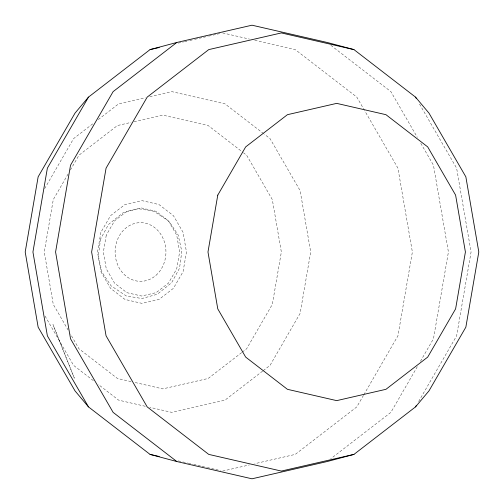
<?xml version="1.0" encoding="UTF-8"?>
<svg xmlns="http://www.w3.org/2000/svg" width="504" height="504" viewBox="0 0 504 504"><rect width="100%" height="100%" fill="white"/><g stroke="black" fill="none" stroke-linecap="round" stroke-linejoin="round"><path stroke-width="0.38" stroke-dasharray="2.52 1.89" d="M44.673 188.603L73.609 138.6L93.36 123.36M68.078 174.05L53.279 199.616L44.258 252L53.279 304.385L68.078 329.95M70.415 170.012L78.977 155.207L117.438 125.534L131.046 122.409M363.46 395.401L356.8 406.904L295.256 454.394L254.747 463.699M363.856 394.726L397.933 335.834L412.373 252L397.933 168.166L364.638 110.628M417.299 366.723L390.884 412.373L330.737 458.779M420.456 361.274L433.465 338.795L448.415 252L433.465 165.205L420.456 142.727M418.635 401.493L456.63 335.834L471.07 252L456.63 168.166L418.635 102.507M98.299 119.549L118.667 103.837L145.24 97.732M241.668 352.624L208.171 378.466L162.805 388.886L134.07 382.284M242.285 352.145L246.626 348.793L272.324 304.385L281.352 252L272.324 199.616L246.626 155.207L243.526 152.813M262.615 371.114L224.96 400.163L171.814 412.373L149.795 407.314M263.233 370.635L270.024 365.4L300.126 313.375L310.697 252L300.126 190.625L270.024 138.6L264.468 134.316M178.322 43.111L183.67 41.882M184.439 41.706L189.025 40.654M189.787 40.477L194.374 39.425M195.136 39.249L202.778 37.491M203.547 37.315L208.127 36.263M208.895 36.086L216.537 34.335M217.3 34.159L220.355 33.453M149.795 96.686L171.814 91.627L224.96 103.837L263.85 133.837M134.07 121.716L162.805 115.114L208.171 125.534L242.909 152.334M222.648 471.07L249.398 464.927M222.648 32.93L249.398 39.073M254.747 40.301L295.256 49.606L356.8 97.096L364.247 109.954M131.046 381.591L117.438 378.466L78.977 348.793L70.415 333.988M145.24 406.268L118.667 400.163L98.299 384.451M178.322 460.889L182.146 461.771M182.908 461.941L187.494 463M188.257 463.176L192.843 464.228M193.612 464.404L201.254 466.156M202.016 466.332L206.602 467.384M207.364 467.561L215.006 469.319M215.769 469.495L220.355 470.547M330.876 45.329L390.884 91.627L417.299 137.277M93.36 380.64L73.609 365.4L44.629 315.321M100.617 238.978L98.318 255.749L101.984 272.192L111.063 285.806L126.258 295.955L141.926 298.526L157.305 294.248L171.612 282.757L179.525 268.21L181.824 251.439L178.158 234.996L169.079 221.388L153.884 211.233L138.216 208.669L122.837 212.94L108.53 224.438L100.617 238.978M100.888 232.344L97.499 252L100.888 271.656L110.527 288.32L124.96 299.452L141.983 303.364L159.006 299.452L173.433 288.32L183.078 271.656L186.461 252L183.078 232.344L173.433 215.681L159.006 204.548L141.983 200.636L124.96 204.548L110.527 215.681L100.888 232.344M106.275 235.154L103.37 252L106.275 268.846L114.54 283.128L126.907 292.673L141.498 296.024L156.089 292.673L168.456 283.128L176.721 268.846L179.626 252L176.721 235.154L168.456 220.872L156.089 211.327L141.498 207.976L126.907 211.327L114.54 220.872L106.275 235.154M74.315 378.145L52.977 324.589L74.315 378.145M156.007 275.285A29.352 25.421 -90 0 0 150.261 224.885A29.352 25.421 -90 0 0 115.334 255.83A29.352 25.421 -90 0 0 156.007 275.285"/><path stroke-width="0.76" d="M88.496 97.096L47.37 168.166L32.93 252L47.37 335.834L88.496 406.904L150.047 454.394L176.835 461.538L252 478.8L327.165 461.538L353.953 454.394L415.504 406.904L428.98 390.884L465.854 327.165L478.8 252L465.854 176.835L428.98 113.117L415.504 97.096L353.953 49.606L327.165 42.462L252 25.2L176.835 42.462L150.047 49.606L88.496 97.096L75.02 113.117L38.146 176.835L25.2 252L38.146 327.165L75.02 390.884L88.496 406.904M415.504 406.904L416.285 405.556M176.835 42.462L113.117 91.627L70.535 165.205L55.585 252L70.535 338.795L113.117 412.373L176.835 461.538M150.047 49.606L159.22 47.496M353.953 454.394L281.352 471.07L208.744 454.394L147.2 406.904L106.067 335.834L91.627 252L106.067 168.166L147.2 97.096L208.744 49.606L281.352 32.93L353.953 49.606M150.047 454.394L159.22 456.504M415.504 97.096L416.285 98.444M217.772 195.124L207.976 252L217.772 308.876L245.675 357.097L287.431 389.315L336.691 400.63L385.951 389.315L427.707 357.097L455.61 308.876L465.406 252L455.61 195.124L427.707 146.903L385.951 114.685L336.691 103.37L287.431 114.685L245.675 146.903L217.772 195.124"/></g></svg>
